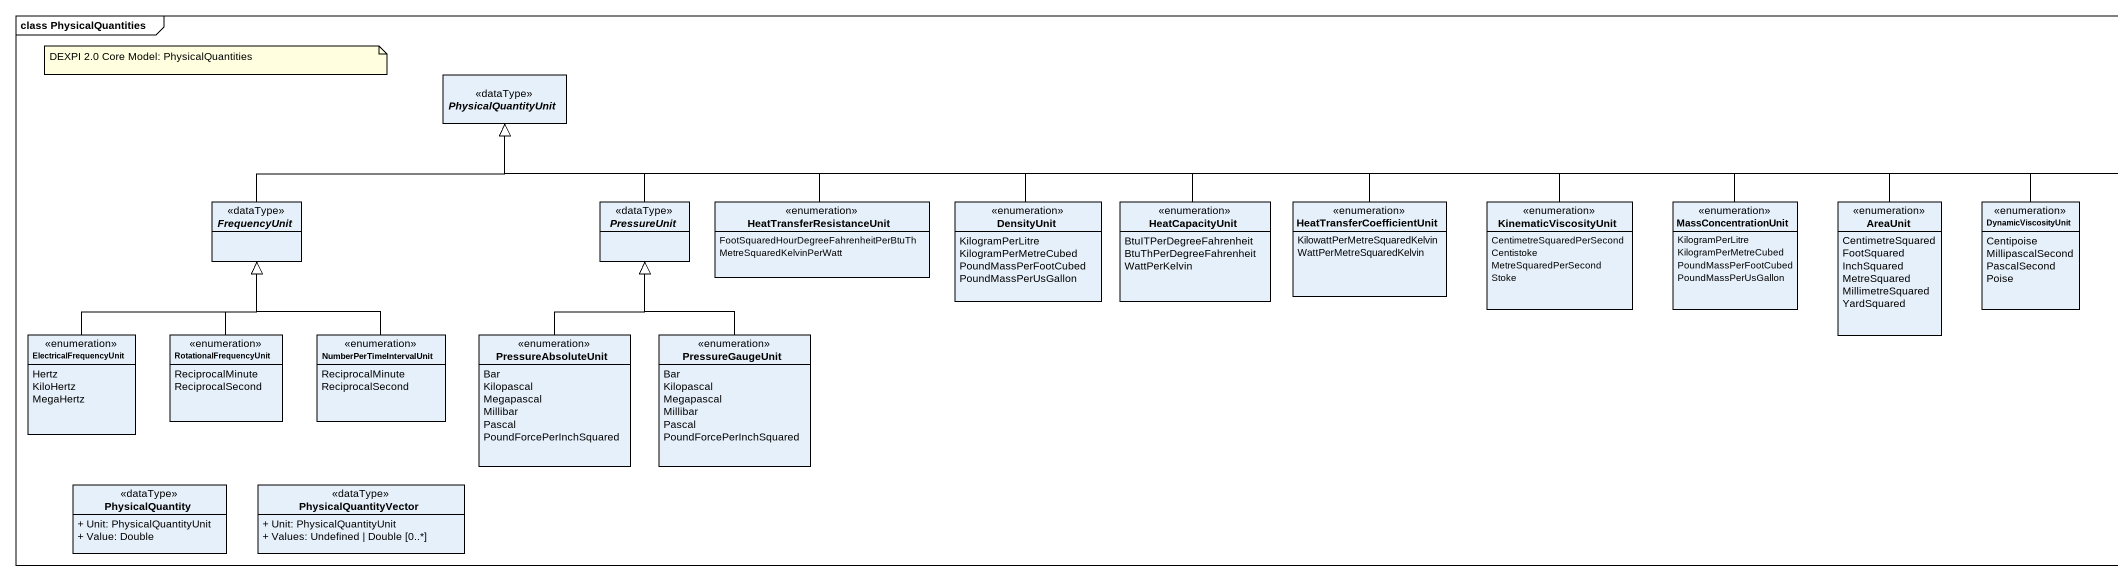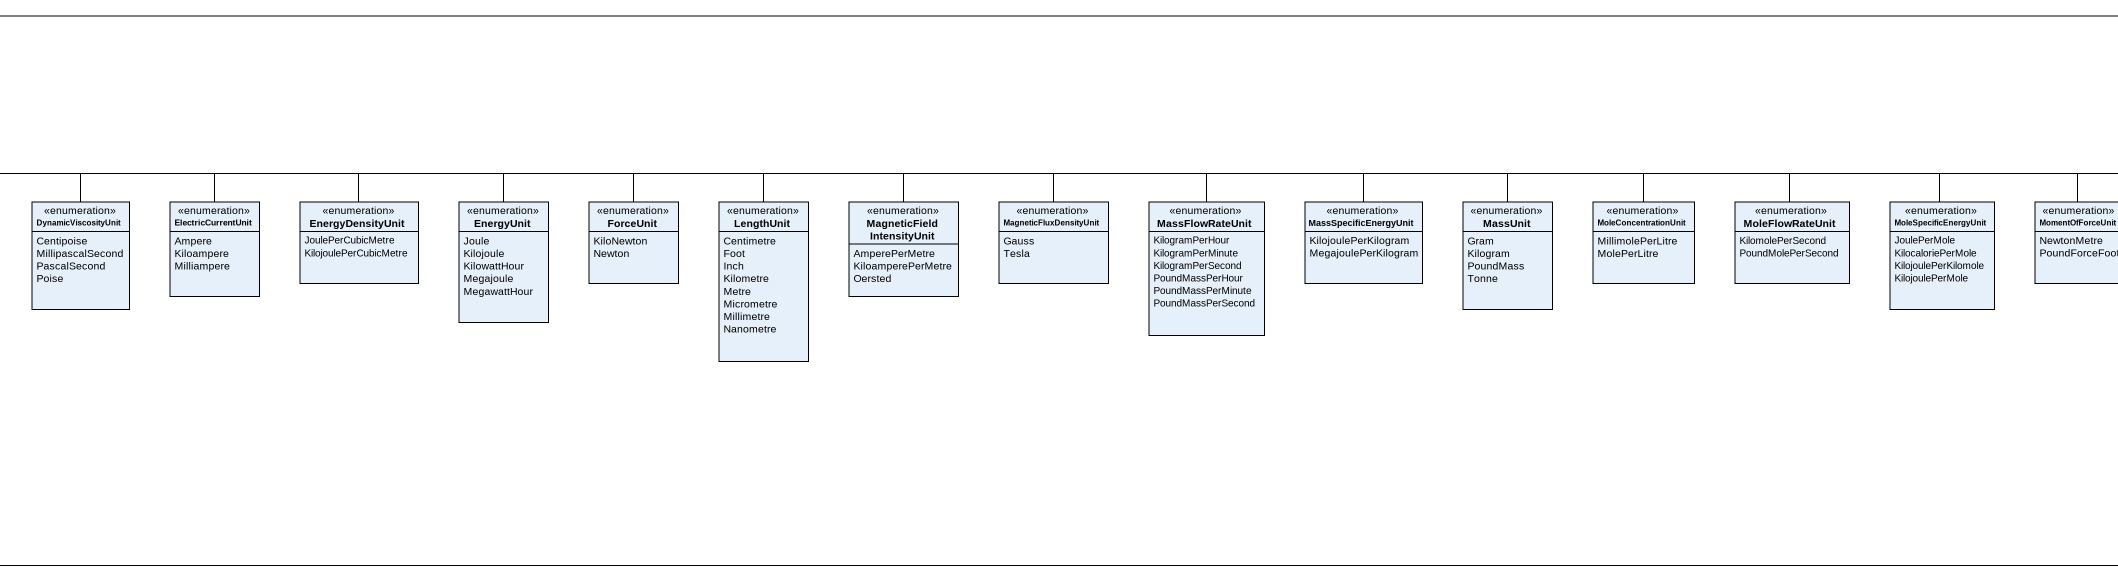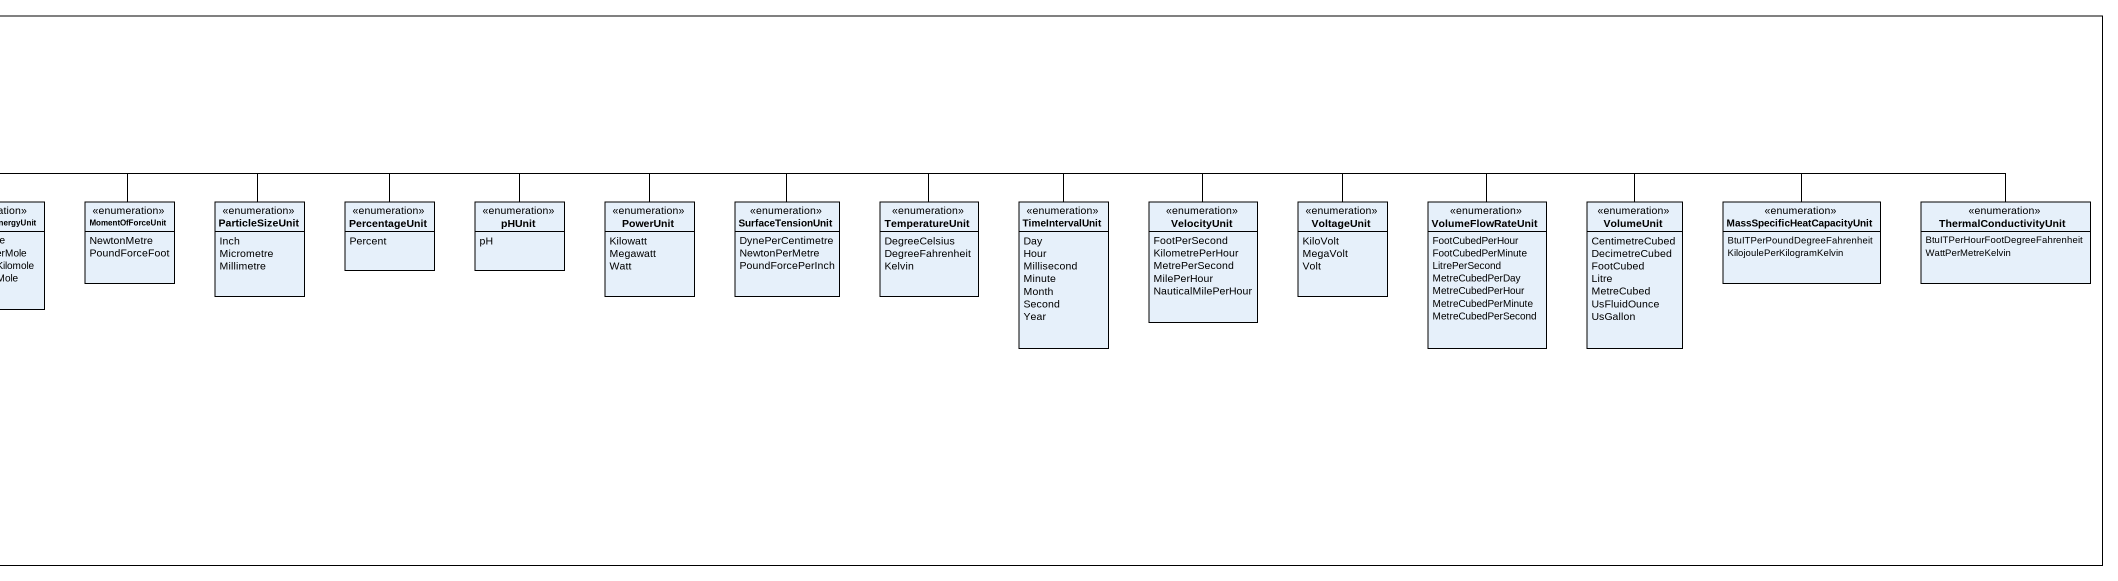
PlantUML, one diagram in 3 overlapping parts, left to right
@startuml
mainframe class PhysicalQuantities
hide circle
hide empty members
skinparam classAttributeIconSize 0
abstract class PhysicalQuantityUnit <<dataType>>
abstract class FrequencyUnit <<dataType>>
abstract class PressureUnit <<dataType>>
enum HeatTransferResistanceUnit {
  FootSquaredHourDegreeFahrenheitPerBtuTh
  MetreSquaredKelvinPerWatt
}
enum DensityUnit {
  KilogramPerLitre
  KilogramPerMetreCubed
  PoundMassPerFootCubed
  PoundMassPerUsGallon
}
enum HeatCapacityUnit {
  BtuITPerDegreeFahrenheit
  BtuThPerDegreeFahrenheit
  WattPerKelvin
}
enum HeatTransferCoefficientUnit {
  KilowattPerMetreSquaredKelvin
  WattPerMetreSquaredKelvin
}
enum KinematicViscosityUnit {
  CentimetreSquaredPerSecond
  Centistoke
  MetreSquaredPerSecond
  Stoke
}
enum MassConcentrationUnit {
  KilogramPerLitre
  KilogramPerMetreCubed
  PoundMassPerFootCubed
  PoundMassPerUsGallon
}
enum AreaUnit {
  CentimetreSquared
  FootSquared
  InchSquared
  MetreSquared
  MillimetreSquared
  YardSquared
}
enum DynamicViscosityUnit {
  Centipoise
  MillipascalSecond
  PascalSecond
  Poise
}
enum ElectricCurrentUnit {
  Ampere
  Kiloampere
  Milliampere
}
enum EnergyDensityUnit {
  JoulePerCubicMetre
  KilojoulePerCubicMetre
}
enum EnergyUnit {
  Joule
  Kilojoule
  KilowattHour
  Megajoule
  MegawattHour
}
enum ForceUnit {
  KiloNewton
  Newton
}
enum LengthUnit {
  Centimetre
  Foot
  Inch
  Kilometre
  Metre
  Micrometre
  Millimetre
  Nanometre
}
enum MagneticFieldIntensityUnit {
  AmperePerMetre
  KiloamperePerMetre
  Oersted
}
enum MagneticFluxDensityUnit {
  Gauss
  Tesla
}
enum MassFlowRateUnit {
  KilogramPerHour
  KilogramPerMinute
  KilogramPerSecond
  PoundMassPerHour
  PoundMassPerMinute
  PoundMassPerSecond
}
enum MassSpecificEnergyUnit {
  KilojoulePerKilogram
  MegajoulePerKilogram
}
enum MassUnit {
  Gram
  Kilogram
  PoundMass
  Tonne
}
enum MoleConcentrationUnit {
  MillimolePerLitre
  MolePerLitre
}
enum MoleFlowRateUnit {
  KilomolePerSecond
  PoundMolePerSecond
}
enum MoleSpecificEnergyUnit {
  JoulePerMole
  KilocaloriePerMole
  KilojoulePerKilomole
  KilojoulePerMole
}
enum MomentOfForceUnit {
  NewtonMetre
  PoundForceFoot
}
enum ParticleSizeUnit {
  Inch
  Micrometre
  Millimetre
}
enum PercentageUnit {
  Percent
}
enum pHUnit {
  pH
}
enum PowerUnit {
  Kilowatt
  Megawatt
  Watt
}
enum SurfaceTensionUnit {
  DynePerCentimetre
  NewtonPerMetre
  PoundForcePerInch
}
enum TemperatureUnit {
  DegreeCelsius
  DegreeFahrenheit
  Kelvin
}
enum TimeIntervalUnit {
  Day
  Hour
  Millisecond
  Minute
  Month
  Second
  Year
}
enum VelocityUnit {
  FootPerSecond
  KilometrePerHour
  MetrePerSecond
  MilePerHour
  NauticalMilePerHour
}
enum VoltageUnit {
  KiloVolt
  MegaVolt
  Volt
}
enum VolumeFlowRateUnit {
  FootCubedPerHour
  FootCubedPerMinute
  LitrePerSecond
  MetreCubedPerDay
  MetreCubedPerHour
  MetreCubedPerMinute
  MetreCubedPerSecond
}
enum VolumeUnit {
  CentimetreCubed
  DecimetreCubed
  FootCubed
  Litre
  MetreCubed
  UsFluidOunce
  UsGallon
}
enum MassSpecificHeatCapacityUnit {
  BtuITPerPoundDegreeFahrenheit
  KilojoulePerKilogramKelvin
}
enum ThermalConductivityUnit {
  BtuITPerHourFootDegreeFahrenheit
  WattPerMetreKelvin
}
enum ElectricalFrequencyUnit {
  Hertz
  KiloHertz
  MegaHertz
}
enum RotationalFrequencyUnit {
  ReciprocalMinute
  ReciprocalSecond
}
enum NumberPerTimeIntervalUnit {
  ReciprocalMinute
  ReciprocalSecond
}
enum PressureAbsoluteUnit {
  Bar
  Kilopascal
  Megapascal
  Millibar
  Pascal
  PoundForcePerInchSquared
}
enum PressureGaugeUnit {
  Bar
  Kilopascal
  Megapascal
  Millibar
  Pascal
  PoundForcePerInchSquared
}
class PhysicalQuantity <<dataType>> {
  + Unit: PhysicalQuantityUnit
  + Value: Double
}
class PhysicalQuantityVector <<dataType>> {
  + Unit: PhysicalQuantityUnit
  + Values: Undefined | Double [0..*]
}
FrequencyUnit -right-|> PhysicalQuantityUnit
PressureUnit -up-|> PhysicalQuantityUnit
HeatTransferResistanceUnit -left-|> PhysicalQuantityUnit
DensityUnit -left-|> PhysicalQuantityUnit
HeatCapacityUnit -left-|> PhysicalQuantityUnit
HeatTransferCoefficientUnit -left-|> PhysicalQuantityUnit
KinematicViscosityUnit -left-|> PhysicalQuantityUnit
MassConcentrationUnit -left-|> PhysicalQuantityUnit
AreaUnit -left-|> PhysicalQuantityUnit
DynamicViscosityUnit -left-|> PhysicalQuantityUnit
ElectricCurrentUnit -left-|> PhysicalQuantityUnit
EnergyDensityUnit -left-|> PhysicalQuantityUnit
EnergyUnit -left-|> PhysicalQuantityUnit
ForceUnit -left-|> PhysicalQuantityUnit
LengthUnit -left-|> PhysicalQuantityUnit
MagneticFieldIntensityUnit -left-|> PhysicalQuantityUnit
MagneticFluxDensityUnit -left-|> PhysicalQuantityUnit
MassFlowRateUnit -left-|> PhysicalQuantityUnit
MassSpecificEnergyUnit -left-|> PhysicalQuantityUnit
MassUnit -left-|> PhysicalQuantityUnit
MoleConcentrationUnit -left-|> PhysicalQuantityUnit
MoleFlowRateUnit -left-|> PhysicalQuantityUnit
MoleSpecificEnergyUnit -left-|> PhysicalQuantityUnit
MomentOfForceUnit -left-|> PhysicalQuantityUnit
ParticleSizeUnit -left-|> PhysicalQuantityUnit
PercentageUnit -left-|> PhysicalQuantityUnit
pHUnit -left-|> PhysicalQuantityUnit
PowerUnit -left-|> PhysicalQuantityUnit
SurfaceTensionUnit -left-|> PhysicalQuantityUnit
TemperatureUnit -left-|> PhysicalQuantityUnit
TimeIntervalUnit -left-|> PhysicalQuantityUnit
VelocityUnit -left-|> PhysicalQuantityUnit
VoltageUnit -left-|> PhysicalQuantityUnit
VolumeFlowRateUnit -left-|> PhysicalQuantityUnit
VolumeUnit -left-|> PhysicalQuantityUnit
MassSpecificHeatCapacityUnit -left-|> PhysicalQuantityUnit
ThermalConductivityUnit -left-|> PhysicalQuantityUnit
ElectricalFrequencyUnit -up-|> FrequencyUnit
RotationalFrequencyUnit -up-|> FrequencyUnit
NumberPerTimeIntervalUnit -up-|> FrequencyUnit
PressureAbsoluteUnit -up-|> PressureUnit
PressureGaugeUnit -up-|> PressureUnit
note as N1
  DEXPI 2.0 Core Model: PhysicalQuantities
end note
@enduml
